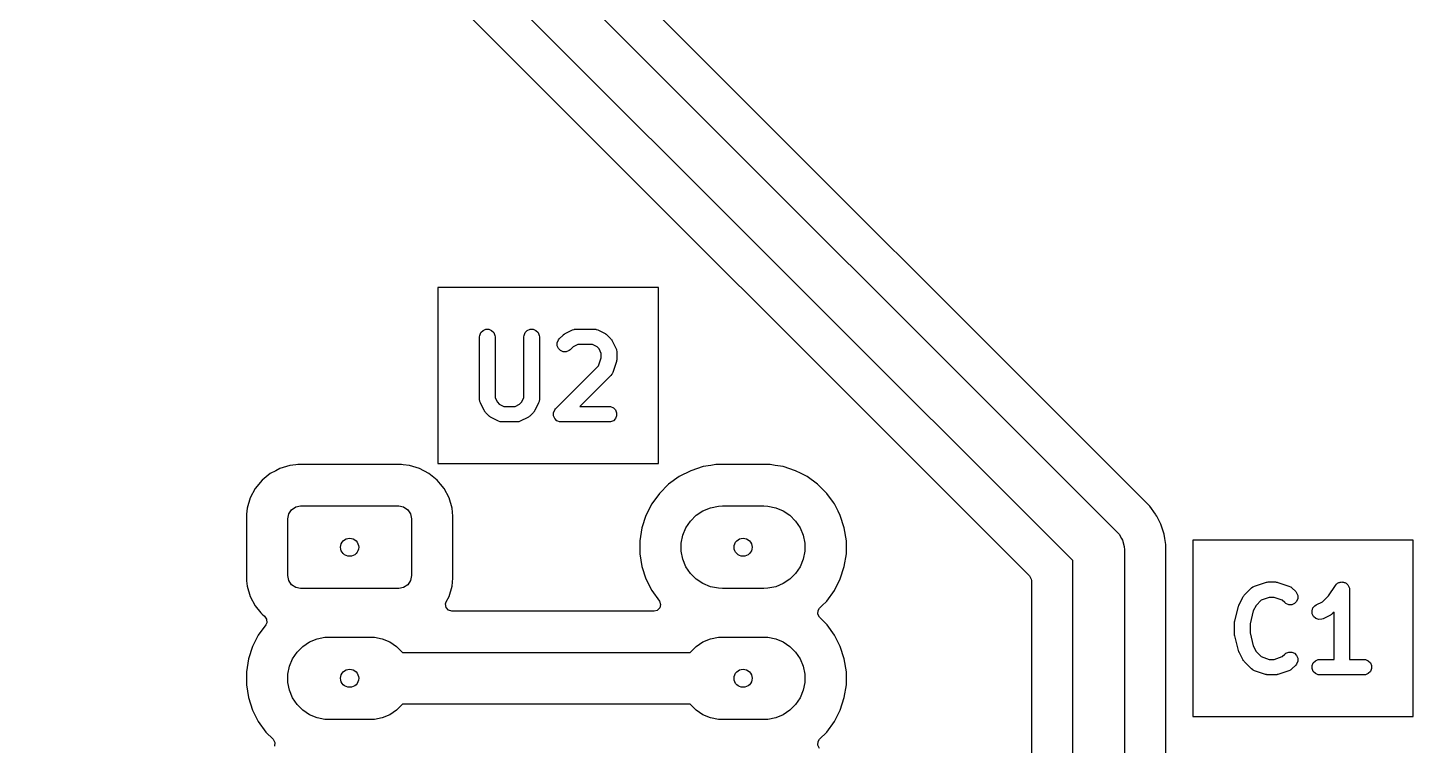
# Model space of a CAD drawing. Extents: x 20 to 124, y -124 to -20.
# Drawn here: x 39.81 to 66.65, y -85.91 to -72 of the extents above; entities that cross this region are included whole.
import ezdxf

# ---------------------------------------------------------------- set-up
doc = ezdxf.new("R2010")
doc.units = 0
doc.layers.add('BLACK', color=7, linetype='CONTINUOUS')
doc.layers.add('WHITE', color=7, linetype='CONTINUOUS')

msp = doc.modelspace()

# ---------------------------------------------------------------- linework, layer by layer
at = {"layer": 'BLACK', "linetype": 'CONTINUOUS'}
for p, q in [((29.57, -50.432093), (60.904153, -81.766246)), ((60.0506, -82.326906), (28.716447, -50.992753)), ((28.078036, -51.486421), (59.213781, -82.622166)), ((61.542571, -81.272586), (40.325207, -60.055222)), ((52.026511, -77.033603), (47.754917, -77.033603)), ((47.754917, -77.033603), (47.754917, -80.448053)), ((52.026511, -80.448053), (52.026511, -77.033603)), ((48.562142, -77.990828), (48.565024, -77.961564)), ((48.562142, -79.205114), (48.562142, -77.990828)), ((48.565024, -77.961564), (48.587422, -77.907492)), ((48.587422, -77.907492), (48.628806, -77.866108)), ((48.628806, -77.866108), (48.682878, -77.84371)), ((48.682878, -77.84371), (48.741406, -77.84371)), ((48.741406, -77.84371), (48.795478, -77.866108)), ((48.795478, -77.866108), (48.836862, -77.907492)), ((48.836862, -77.907492), (48.85926, -77.961564)), ((48.85926, -77.961564), (48.862142, -77.990828)), ((48.862142, -77.990828), (48.862142, -79.169703)), ((49.419285, -77.990828), (49.422167, -77.961564)), ((49.419285, -79.169704), (49.419285, -77.990828)), ((49.422167, -77.961564), (49.444565, -77.907492)), ((49.444565, -77.907492), (49.485949, -77.866108)), ((49.485949, -77.866108), (49.540021, -77.84371)), ((49.540021, -77.84371), (49.598549, -77.84371)), ((49.598549, -77.84371), (49.652621, -77.866108)), ((49.652621, -77.866108), (49.694005, -77.907492)), ((49.694005, -77.907492), (49.716403, -77.961564)), ((49.716403, -77.961564), (49.719285, -77.990828)), ((49.719285, -77.990828), (49.719285, -79.205114)), ((50.065025, -78.104422), (50.087422, -78.05035)), ((50.087422, -78.05035), (50.106077, -78.027619)), ((50.106077, -78.027619), (50.177505, -77.956191)), ((50.177505, -77.956191), (50.189007, -77.94675)), ((50.189007, -77.94675), (50.191603, -77.943758)), ((50.191603, -77.943758), (50.196112, -77.940919)), ((50.196112, -77.940919), (50.200235, -77.937536)), ((50.200235, -77.937536), (50.203897, -77.936019)), ((50.203897, -77.936019), (50.216489, -77.928093)), ((50.216489, -77.928093), (50.359347, -77.856664)), ((50.359347, -77.856664), (50.38681, -77.846154)), ((50.38681, -77.846154), (50.392187, -77.845771)), ((50.392187, -77.845771), (50.397165, -77.84371)), ((50.397165, -77.84371), (50.426429, -77.840828)), ((50.426429, -77.840828), (50.783571, -77.840828)), ((50.783571, -77.840828), (50.812835, -77.84371)), ((50.812835, -77.84371), (50.817812, -77.845771)), ((50.817812, -77.845771), (50.82319, -77.846154)), ((50.82319, -77.846154), (50.850653, -77.856664)), ((50.850653, -77.856664), (50.993511, -77.928093)), ((50.993511, -77.928093), (51.006104, -77.93602)), ((51.006104, -77.93602), (51.009764, -77.937536)), ((51.009764, -77.937536), (51.013883, -77.940917)), ((51.013883, -77.940917), (51.018397, -77.943758)), ((51.018397, -77.943758), (51.020993, -77.946751)), ((51.020993, -77.946751), (51.032495, -77.956191)), ((51.032495, -77.956191), (51.103923, -78.027619)), ((51.103923, -78.027619), (51.113363, -78.039121)), ((51.113363, -78.039121), (51.116356, -78.041717)), ((51.116356, -78.041717), (51.119194, -78.046226)), ((51.119194, -78.046226), (51.122578, -78.050349)), ((51.122578, -78.050349), (51.124094, -78.054011)), ((51.124094, -78.054011), (51.132021, -78.066603)), ((51.132021, -78.066603), (51.20345, -78.209459)), ((50.065025, -78.162948), (50.065025, -78.104422)), ((50.087422, -78.21702), (50.065025, -78.162948)), ((50.128808, -78.258406), (50.087422, -78.21702)), ((50.18288, -78.280803), (50.128808, -78.258406)), ((50.241406, -78.280803), (50.18288, -78.280803)), ((50.295478, -78.258406), (50.241406, -78.280803)), ((50.318209, -78.239751), (50.295478, -78.258406)), ((50.372425, -78.185535), (50.318209, -78.239751)), ((50.461839, -78.140828), (50.372425, -78.185535)), ((50.748161, -78.140828), (50.461839, -78.140828)), ((50.837575, -78.185535), (50.748161, -78.140828)), ((50.874579, -78.222539), (50.837575, -78.185535)), ((50.919286, -78.311952), (50.874579, -78.222539)), ((50.919286, -78.395059), (50.919286, -78.311952)), ((51.20345, -78.209459), (51.213959, -78.236923)), ((51.213959, -78.236923), (51.21434, -78.242297)), ((51.21434, -78.242297), (51.216404, -78.247278)), ((51.216404, -78.247278), (51.219286, -78.276542)), ((51.219286, -78.276542), (51.219286, -78.4194)), ((50.034648, -79.384762), (50.866752, -78.552657)), ((50.866752, -78.552657), (50.919286, -78.395059)), ((51.211588, -78.466835), (51.140159, -78.68112)), ((51.214887, -78.452325), (51.211588, -78.466835)), ((51.216404, -78.448664), (51.214887, -78.452325)), ((51.216926, -78.443355), (51.216404, -78.448664)), ((51.218108, -78.438161), (51.216926, -78.443355)), ((51.219286, -78.4194), (51.217827, -78.434211)), ((51.217827, -78.434211), (51.218108, -78.438161)), ((51.103923, -78.739751), (50.502846, -79.340828)), ((51.122578, -78.717021), (51.103923, -78.739751)), ((51.124641, -78.712039), (51.122578, -78.717021)), ((51.128171, -78.70797), (51.124641, -78.712039)), ((51.140159, -78.68112), (51.128171, -78.70797)), ((48.565024, -79.234378), (48.562142, -79.205114)), ((48.567087, -79.239358), (48.565024, -79.234378)), ((48.567469, -79.244733), (48.567087, -79.239358)), ((48.577978, -79.272196), (48.567469, -79.244733)), ((48.649407, -79.415053), (48.577978, -79.272196)), ((48.657334, -79.427646), (48.649407, -79.415053)), ((48.65885, -79.431306), (48.657334, -79.427646)), ((48.662231, -79.435425), (48.65885, -79.431306)), ((48.665072, -79.439939), (48.662231, -79.435425)), ((48.862142, -79.169703), (48.906849, -79.259117)), ((48.906849, -79.259117), (48.943853, -79.296121)), ((48.943853, -79.296121), (49.033267, -79.340828)), ((49.033267, -79.340828), (49.248161, -79.340828)), ((49.248161, -79.340828), (49.337573, -79.296122)), ((49.337573, -79.296122), (49.374578, -79.259117)), ((49.374578, -79.259117), (49.419285, -79.169704)), ((49.619194, -79.435428), (49.616356, -79.439938)), ((49.622578, -79.431306), (49.619194, -79.435428)), ((49.624094, -79.427644), (49.622578, -79.431306)), ((49.632021, -79.415053), (49.624094, -79.427644)), ((49.703449, -79.272195), (49.632021, -79.415053)), ((49.713959, -79.244732), (49.703449, -79.272195)), ((49.71434, -79.239356), (49.713959, -79.244732)), ((49.716403, -79.234378), (49.71434, -79.239356)), ((49.719285, -79.205114), (49.716403, -79.234378)), ((49.993596, -79.461565), (50.015993, -79.407493)), ((50.015993, -79.407493), (50.034648, -79.384762)), ((50.502846, -79.340828), (51.069286, -79.340828)), ((51.069286, -79.340828), (51.09855, -79.34371)), ((51.09855, -79.34371), (51.152622, -79.366108)), ((51.152622, -79.366108), (51.194006, -79.407492)), ((51.194006, -79.407492), (51.216404, -79.461564)), ((48.668065, -79.442535), (48.665072, -79.439939)), ((48.677505, -79.454037), (48.668065, -79.442535)), ((48.748934, -79.525466), (48.677505, -79.454037)), ((48.760438, -79.534907), (48.748934, -79.525466)), ((48.763033, -79.537899), (48.760438, -79.534907)), ((48.767542, -79.540737), (48.763033, -79.537899)), ((48.771665, -79.544121), (48.767542, -79.540737)), ((48.775326, -79.545637), (48.771665, -79.544121)), ((48.787918, -79.553564), (48.775326, -79.545637)), ((48.930776, -79.624992), (48.787918, -79.553564)), ((48.958239, -79.635502), (48.930776, -79.624992)), ((48.963614, -79.635883), (48.958239, -79.635502)), ((48.968593, -79.637946), (48.963614, -79.635883)), ((48.997857, -79.640828), (48.968593, -79.637946)), ((49.283571, -79.640828), (48.997857, -79.640828)), ((49.312835, -79.637946), (49.283571, -79.640828)), ((49.317813, -79.635883), (49.312835, -79.637946)), ((49.323189, -79.635502), (49.317813, -79.635883)), ((49.350653, -79.624992), (49.323189, -79.635502)), ((49.49351, -79.553564), (49.350653, -79.624992)), ((49.506103, -79.545636), (49.49351, -79.553564)), ((49.509763, -79.544121), (49.506103, -79.545636)), ((49.513882, -79.540739), (49.509763, -79.544121)), ((49.518396, -79.537899), (49.513882, -79.540739)), ((49.520992, -79.534905), (49.518396, -79.537899)), ((49.532494, -79.525466), (49.520992, -79.534905)), ((49.603923, -79.454037), (49.532494, -79.525466)), ((49.613364, -79.442532), (49.603923, -79.454037)), ((49.616356, -79.439938), (49.613364, -79.442532)), ((49.993596, -79.520091), (49.993596, -79.461565)), ((50.015993, -79.574163), (49.993596, -79.520091)), ((50.057379, -79.615549), (50.015993, -79.574163)), ((50.080177, -79.624992), (50.057379, -79.615549)), ((50.11145, -79.637946), (50.080177, -79.624992)), ((50.140714, -79.640828), (50.11145, -79.637946)), ((51.069286, -79.640828), (50.140714, -79.640828)), ((51.09855, -79.637946), (51.069286, -79.640828)), ((51.152622, -79.615548), (51.09855, -79.637946)), ((51.194006, -79.574164), (51.152622, -79.615548)), ((51.216404, -79.520092), (51.194006, -79.574164)), ((51.216404, -79.461564), (51.216404, -79.520092)), ((44.889067, -80.482199), (44.691043, -80.542269)), ((45.005298, -80.470751), (44.889067, -80.482199)), ((45.043392, -80.467), (45.005298, -80.470751)), ((47.046608, -80.467), (45.043392, -80.467)), ((47.081805, -80.470466), (47.046608, -80.467)), ((47.200934, -80.482199), (47.081805, -80.470466)), ((47.200934, -80.4822), (47.200932, -80.482199)), ((47.200932, -80.482199), (47.200934, -80.482199)), ((47.398954, -80.542268), (47.200934, -80.4822)), ((47.754917, -80.448053), (52.026511, -80.448053)), ((52.890214, -80.50641), (52.650616, -80.58426)), ((53.043076, -80.482199), (52.890214, -80.50641)), ((53.139038, -80.467), (53.043076, -80.482199)), ((54.190962, -80.467), (53.139038, -80.467)), ((54.28693, -80.4822), (54.190962, -80.467)), ((54.439785, -80.50641), (54.28693, -80.4822)), ((54.679383, -80.58426), (54.439785, -80.50641)), ((44.348589, -80.771089), (44.217317, -80.931047)), ((44.508547, -80.639817), (44.348589, -80.771089)), ((44.508548, -80.639816), (44.508547, -80.639817)), ((44.50855, -80.639815), (44.508548, -80.639816)), ((44.612487, -80.584259), (44.50855, -80.639815)), ((44.691043, -80.542269), (44.612487, -80.584259)), ((47.58145, -80.639815), (47.398954, -80.542268)), ((47.581453, -80.639817), (47.58145, -80.639815)), ((47.74141, -80.771089), (47.581452, -80.639817)), ((47.581452, -80.639817), (47.581453, -80.639817)), ((47.803462, -80.846701), (47.74141, -80.771089)), ((52.426151, -80.698632), (52.22235, -80.846701)), ((52.650616, -80.58426), (52.426151, -80.698632)), ((54.788418, -80.639817), (54.679383, -80.58426)), ((54.903845, -80.69863), (54.788418, -80.639817)), ((54.903847, -80.698631), (54.903845, -80.69863)), ((54.903848, -80.698632), (54.903847, -80.698631)), ((55.107649, -80.846701), (54.903848, -80.698632)), ((44.217317, -80.931047), (44.119769, -81.113543)), ((47.872685, -80.93105), (47.803462, -80.846701)), ((47.970232, -81.113546), (47.872685, -80.93105)), ((52.044201, -81.02485), (51.896132, -81.228651)), ((52.044205, -81.024845), (52.044201, -81.02485)), ((52.222345, -80.846705), (52.044205, -81.024845)), ((52.22235, -80.846701), (52.222345, -80.846705)), ((55.107654, -80.846705), (55.107649, -80.846701)), ((55.285794, -81.024845), (55.107654, -80.846705)), ((55.285798, -81.02485), (55.285794, -81.024845)), ((55.414952, -81.202617), (55.285798, -81.02485)), ((44.059699, -81.311567), (44.048251, -81.427798)), ((44.119769, -81.113543), (44.059699, -81.311567)), ((44.918223, -81.340723), (44.999329, -81.28653)), ((44.999329, -81.28653), (45.095, -81.2675)), ((45.095, -81.2675), (46.995, -81.2675)), ((46.995, -81.2675), (47.090671, -81.28653)), ((47.090671, -81.28653), (47.171777, -81.340723)), ((48.0303, -81.311566), (47.970232, -81.113546)), ((48.0455, -81.465892), (48.0303, -81.311566)), ((51.896132, -81.228651), (51.78176, -81.453116)), ((52.887883, -81.361963), (53.032772, -81.301948)), ((53.032772, -81.301948), (53.186586, -81.271352)), ((53.186586, -81.271352), (53.265, -81.2675)), ((53.265, -81.2675), (54.065, -81.2675)), ((54.065, -81.2675), (54.143414, -81.271352)), ((54.143414, -81.271352), (54.297228, -81.301948)), ((54.297228, -81.301948), (54.442117, -81.361963)), ((55.43387, -81.228655), (55.414952, -81.202617)), ((55.506747, -81.371684), (55.43387, -81.228655)), ((61.655156, -81.427549), (61.542571, -81.272586)), ((44.048251, -81.427798), (44.0445, -81.465892)), ((44.0445, -81.465892), (44.0445, -82.669108)), ((44.845, -81.5175), (44.86403, -81.421829)), ((44.845, -82.6175), (44.845, -81.5175)), ((44.86403, -81.421829), (44.918223, -81.340723)), ((47.171777, -81.340723), (47.22597, -81.421829)), ((47.22597, -81.421829), (47.245, -81.5175)), ((47.245, -81.5175), (47.245, -82.6175)), ((48.0455, -82.669108), (48.0455, -81.465892)), ((51.78176, -81.453116), (51.70391, -81.692714)), ((52.559463, -81.690383), (52.646592, -81.559985)), ((52.646592, -81.559985), (52.757485, -81.449092)), ((52.757485, -81.449092), (52.887883, -81.361963)), ((54.442117, -81.361963), (54.572515, -81.449092)), ((54.572515, -81.449092), (54.683408, -81.559985)), ((54.683408, -81.559985), (54.770537, -81.690383)), ((55.548239, -81.453116), (55.506747, -81.371684)), ((55.548239, -81.453118), (55.548239, -81.453116)), ((55.548241, -81.453121), (55.548239, -81.453118)), ((55.62609, -81.692715), (55.548241, -81.453121)), ((61.662887, -81.43819), (61.655156, -81.427549)), ((61.677003, -81.465895), (61.662887, -81.43819)), ((61.755818, -81.620576), (61.677003, -81.465895)), ((51.70391, -81.692714), (51.6645, -81.941538)), ((52.468852, -81.989086), (52.499448, -81.835272)), ((52.499448, -81.835272), (52.559463, -81.690383)), ((54.770537, -81.690383), (54.830552, -81.835272)), ((54.830552, -81.835272), (54.861148, -81.989086)), ((55.6655, -81.941538), (55.62609, -81.692715)), ((60.904153, -81.766246), (60.947268, -81.81541)), ((60.947268, -81.81541), (60.947277, -81.815419)), ((60.947277, -81.815419), (60.99641, -81.90052)), ((61.755818, -81.620578), (61.755818, -81.620576)), ((61.75582, -81.620581), (61.755818, -81.620578)), ((61.819077, -81.815266), (61.75582, -81.620581)), ((61.83258, -81.90052), (61.819077, -81.815266)), ((51.6645, -81.941538), (51.6645, -82.193461)), ((52.468852, -82.145914), (52.468852, -81.989086)), ((54.861148, -81.989086), (54.861148, -82.145914)), ((55.6655, -82.193462), (55.6655, -81.941538)), ((60.99641, -81.90052), (61.01254, -81.928458)), ((61.01254, -81.928458), (61.046323, -82.054537)), ((61.046323, -82.054537), (61.046323, -82.054552)), ((61.046323, -82.054552), (61.0506, -82.1198)), ((61.0506, -82.1198), (61.0506, -103.485993)), ((61.8511, -82.017448), (61.83258, -81.90052)), ((61.8511, -85.348053), (61.8511, -82.017448)), ((66.646423, -81.932484), (62.375576, -81.932484)), ((62.375576, -81.932484), (62.375576, -85.348053)), ((66.646423, -85.348053), (66.646423, -81.932484)), ((51.6645, -82.193461), (51.70391, -82.442285)), ((52.499448, -82.299728), (52.468852, -82.145914)), ((52.559463, -82.444617), (52.499448, -82.299728)), ((54.830552, -82.299728), (54.770537, -82.444617)), ((54.861148, -82.145914), (54.830552, -82.299728)), ((55.62609, -82.442285), (55.6655, -82.193462)), ((60.0506, -103.6931), (60.0506, -82.326906)), ((44.86403, -82.713171), (44.845, -82.6175)), ((47.245, -82.6175), (47.22597, -82.713171)), ((51.70391, -82.442285), (51.78176, -82.681883)), ((52.646592, -82.575015), (52.559463, -82.444617)), ((52.757485, -82.685908), (52.646592, -82.575015)), ((54.683408, -82.575015), (54.572515, -82.685908)), ((54.770537, -82.444617), (54.683408, -82.575015)), ((55.548241, -82.681879), (55.62609, -82.442285)), ((59.213781, -82.622166), (59.247266, -82.683489)), ((44.0445, -82.669108), (44.049502, -82.719898)), ((44.049502, -82.719898), (44.059699, -82.823432)), ((44.059699, -82.823432), (44.0597, -82.823434)), ((44.0597, -82.823434), (44.119768, -83.021454)), ((44.918223, -82.794277), (44.86403, -82.713171)), ((44.999329, -82.84847), (44.918223, -82.794277)), ((45.095, -82.8675), (44.999329, -82.84847)), ((46.995, -82.8675), (45.095, -82.8675)), ((47.090671, -82.84847), (46.995, -82.8675)), ((47.171777, -82.794277), (47.090671, -82.84847)), ((47.22597, -82.713171), (47.171777, -82.794277)), ((47.970232, -83.021454), (48.0303, -82.823434)), ((48.0303, -82.823434), (48.0455, -82.669108)), ((51.78176, -82.681883), (51.896132, -82.906348)), ((51.896132, -82.906348), (52.044176, -83.110115)), ((52.887883, -82.773037), (52.757485, -82.685908)), ((53.032772, -82.833052), (52.887883, -82.773037)), ((53.186586, -82.863648), (53.032772, -82.833052)), ((53.265, -82.8675), (53.186586, -82.863648)), ((54.065, -82.8675), (53.265, -82.8675)), ((54.143414, -82.863648), (54.065, -82.8675)), ((54.297228, -82.833052), (54.143414, -82.863648)), ((54.442117, -82.773037), (54.297228, -82.833052)), ((54.572515, -82.685908), (54.442117, -82.773037)), ((55.285793, -83.110156), (55.43387, -82.906345)), ((55.43387, -82.906345), (55.548241, -82.681879)), ((59.247266, -82.683489), (59.2501, -82.709847)), ((59.2501, -82.709847), (59.2501, -103.795456)), ((63.370571, -82.999048), (63.513428, -82.856191)), ((63.513428, -82.856191), (63.536158, -82.837536)), ((63.536158, -82.837536), (63.541139, -82.835472)), ((63.541139, -82.835472), (63.545209, -82.831943)), ((63.545209, -82.831943), (63.57206, -82.819955)), ((63.57206, -82.819955), (63.786345, -82.748526)), ((63.786345, -82.748526), (63.800854, -82.745226)), ((63.800854, -82.745226), (63.804516, -82.74371)), ((63.804516, -82.74371), (63.809824, -82.743187)), ((63.809824, -82.743187), (63.815019, -82.742006)), ((63.815019, -82.742006), (63.818968, -82.742286)), ((63.818968, -82.742286), (63.83378, -82.740828)), ((63.83378, -82.740828), (63.976637, -82.740828)), ((63.976637, -82.740828), (63.991448, -82.742286)), ((63.991448, -82.742286), (63.995398, -82.742006)), ((63.995398, -82.742006), (64.000592, -82.743187)), ((64.000592, -82.743187), (64.005901, -82.74371)), ((64.005901, -82.74371), (64.009563, -82.745227)), ((64.009563, -82.745227), (64.024071, -82.748526)), ((64.024071, -82.748526), (64.238357, -82.819954)), ((64.238357, -82.819954), (64.265208, -82.831943)), ((64.265208, -82.831943), (64.269278, -82.835473)), ((64.269278, -82.835473), (64.274258, -82.837536)), ((64.274258, -82.837536), (64.296989, -82.856191)), ((64.296989, -82.856191), (64.368417, -82.927619)), ((65.002924, -83.009551), (65.137544, -82.807623)), ((65.137544, -82.807623), (65.13761, -82.807542)), ((65.13761, -82.807542), (65.137631, -82.807492)), ((65.137631, -82.807492), (65.137742, -82.80738)), ((65.137742, -82.80738), (65.156174, -82.784872)), ((65.156174, -82.784872), (65.168516, -82.776606)), ((65.168516, -82.776606), (65.179015, -82.766108)), ((65.179015, -82.766108), (65.192591, -82.760484)), ((65.192591, -82.760484), (65.204804, -82.752306)), ((65.204804, -82.752306), (65.219365, -82.749393)), ((65.219365, -82.749393), (65.233087, -82.74371)), ((65.233087, -82.74371), (65.247784, -82.74371)), ((65.247784, -82.74371), (65.262194, -82.740828)), ((65.262194, -82.740828), (65.276764, -82.74371)), ((65.276764, -82.74371), (65.291615, -82.74371)), ((65.291615, -82.74371), (65.305189, -82.749332)), ((65.305189, -82.749332), (65.319608, -82.752185)), ((65.319608, -82.752185), (65.331968, -82.760425)), ((65.331968, -82.760425), (65.345687, -82.766108)), ((65.345687, -82.766108), (65.356076, -82.776497)), ((65.356076, -82.776497), (65.368307, -82.784651)), ((65.368307, -82.784651), (65.376572, -82.796993)), ((65.376572, -82.796993), (65.387071, -82.807492)), ((65.387071, -82.807492), (65.392694, -82.821068)), ((65.392694, -82.821068), (65.400873, -82.833281)), ((65.400873, -82.833281), (65.403785, -82.847843)), ((65.403785, -82.847843), (65.409469, -82.861564)), ((65.409469, -82.861564), (65.41232, -82.890516)), ((65.41232, -82.890516), (65.412351, -82.89067)), ((65.412351, -82.89067), (65.41234, -82.890722)), ((65.41234, -82.890722), (65.412351, -82.890828)), ((65.412351, -82.890828), (65.412351, -84.240828)), ((44.119768, -83.021454), (44.217315, -83.20395)), ((47.901748, -83.165353), (47.915128, -83.124547)), ((47.911692, -83.234511), (47.901748, -83.165353)), ((47.915128, -83.124547), (47.97023, -83.021458)), ((47.97023, -83.021458), (47.970231, -83.021456)), ((47.970231, -83.021456), (47.970232, -83.021454)), ((52.044176, -83.110115), (52.067656, -83.175921)), ((52.067656, -83.175921), (52.05183, -83.243975)), ((55.191999, -83.20395), (55.285793, -83.110156)), ((63.265193, -83.196177), (63.26958, -83.1839)), ((63.26958, -83.1839), (63.270224, -83.183029)), ((63.270224, -83.183029), (63.271044, -83.180889)), ((63.271044, -83.180889), (63.342473, -83.038032)), ((63.342473, -83.038032), (63.3504, -83.025438)), ((63.3504, -83.025438), (63.351916, -83.021779)), ((63.351916, -83.021779), (63.355297, -83.017659)), ((63.355297, -83.017659), (63.358138, -83.013146)), ((63.358138, -83.013146), (63.361131, -83.010549)), ((63.361131, -83.010549), (63.370571, -82.999048)), ((63.599915, -83.193967), (63.546734, -83.300327)), ((63.700521, -83.093361), (63.599915, -83.193967)), ((63.858123, -83.040828), (63.700521, -83.093361)), ((63.952297, -83.040828), (63.858123, -83.040828)), ((64.109895, -83.093361), (63.952297, -83.040828)), ((64.156285, -83.139751), (64.109895, -83.093361)), ((64.179015, -83.158406), (64.156285, -83.139751)), ((64.233088, -83.180802), (64.179015, -83.158406)), ((64.291614, -83.180802), (64.233088, -83.180802)), ((64.345686, -83.158406), (64.291614, -83.180802)), ((64.387072, -83.11702), (64.345686, -83.158406)), ((64.368417, -82.927619), (64.387072, -82.950349)), ((64.387072, -82.950349), (64.409468, -83.004422)), ((64.409468, -83.062948), (64.387072, -83.11702)), ((64.409468, -83.004422), (64.409468, -83.062948)), ((64.741812, -83.200901), (64.766698, -83.185236)), ((64.766698, -83.185236), (64.887783, -83.124692)), ((64.887783, -83.124692), (65.002924, -83.009551)), ((44.217315, -83.20395), (44.326916, -83.3375)), ((44.326916, -83.3375), (44.34859, -83.36391)), ((44.34859, -83.36391), (44.397049, -83.40368)), ((44.397049, -83.40368), (44.436383, -83.461426)), ((44.436383, -83.461426), (44.438254, -83.53127)), ((47.957447, -83.287315), (47.911692, -83.234511)), ((48.024486, -83.307), (47.957447, -83.287315)), ((51.943858, -83.307), (48.024486, -83.307)), ((52.001724, -83.29267), (51.943858, -83.307)), ((52.05183, -83.243975), (52.001724, -83.29267)), ((55.112645, -83.363858), (55.117629, -83.294166)), ((55.14613, -83.425181), (55.112645, -83.363858)), ((55.117629, -83.294166), (55.14613, -83.249819)), ((55.14613, -83.249819), (55.191999, -83.20395)), ((55.285794, -83.564845), (55.14613, -83.425181)), ((63.188259, -83.497305), (63.259687, -83.211591)), ((63.259687, -83.211591), (63.260458, -83.209432)), ((63.260458, -83.209432), (63.260535, -83.208352)), ((63.260535, -83.208352), (63.265193, -83.196177)), ((63.546734, -83.300327), (63.48378, -83.552148)), ((64.684958, -83.300639), (64.703465, -83.245116)), ((64.689107, -83.359019), (64.684958, -83.300639)), ((64.715281, -83.411368), (64.689107, -83.359019)), ((64.703465, -83.245116), (64.741812, -83.200901)), ((64.759496, -83.449715), (64.715281, -83.411368)), ((64.815019, -83.468222), (64.759496, -83.449715)), ((64.900862, -83.453564), (64.873399, -83.464073)), ((65.043719, -83.382135), (64.900862, -83.453564)), ((65.056312, -83.374207), (65.043719, -83.382135)), ((65.059972, -83.372692), (65.056312, -83.374207)), ((65.064091, -83.36931), (65.059972, -83.372692)), ((65.068605, -83.36647), (65.064091, -83.36931)), ((65.071201, -83.363476), (65.068605, -83.36647)), ((65.082703, -83.354037), (65.071201, -83.363476)), ((65.112351, -83.324389), (65.082703, -83.354037)), ((65.112351, -84.240828), (65.112351, -83.324389)), ((44.418703, -83.572418), (44.276129, -83.768655)), ((44.438254, -83.53127), (44.418703, -83.572418)), ((55.285798, -83.56485), (55.285794, -83.564845)), ((55.291296, -83.572418), (55.285798, -83.56485)), ((55.43387, -83.768655), (55.291296, -83.572418)), ((63.18378, -83.533685), (63.184282, -83.528581)), ((63.18378, -83.747971), (63.18378, -83.533685)), ((63.183957, -83.526394), (63.185576, -83.515443)), ((63.184282, -83.528581), (63.183957, -83.526394)), ((63.185576, -83.515443), (63.186662, -83.504421)), ((63.186662, -83.504421), (63.187509, -83.502376)), ((63.187509, -83.502376), (63.188259, -83.497305)), ((63.48378, -83.552148), (63.48378, -83.729507)), ((63.48378, -83.729507), (63.546734, -83.981328)), ((64.873399, -83.464073), (64.815019, -83.468222)), ((44.16176, -83.993116), (44.08391, -84.232714)), ((44.276129, -83.768655), (44.16176, -83.993116)), ((45.026592, -84.099985), (45.137485, -83.989092)), ((45.137485, -83.989092), (45.267883, -83.901963)), ((45.267883, -83.901963), (45.412772, -83.841948)), ((45.412772, -83.841948), (45.566586, -83.811352)), ((45.566586, -83.811352), (45.645, -83.8075)), ((45.645, -83.8075), (46.445, -83.8075)), ((46.445, -83.8075), (46.523414, -83.811352)), ((46.523414, -83.811352), (46.677228, -83.841948)), ((46.677228, -83.841948), (46.822117, -83.901963)), ((46.822117, -83.901963), (46.952515, -83.989092)), ((46.952515, -83.989092), (47.063408, -84.099985)), ((52.646592, -84.099985), (52.757485, -83.989092)), ((52.757485, -83.989092), (52.887883, -83.901963)), ((52.887883, -83.901963), (53.032772, -83.841948)), ((53.032772, -83.841948), (53.186586, -83.811352)), ((53.186586, -83.811352), (53.265, -83.8075)), ((53.265, -83.8075), (54.065, -83.8075)), ((54.065, -83.8075), (54.143414, -83.811352)), ((54.143414, -83.811352), (54.297228, -83.841948)), ((54.297228, -83.841948), (54.442117, -83.901963)), ((54.442117, -83.901963), (54.572515, -83.989092)), ((54.572515, -83.989092), (54.683408, -84.099985)), ((55.506747, -83.911684), (55.43387, -83.768655)), ((55.548239, -83.993116), (55.506747, -83.911684)), ((55.548239, -83.993118), (55.548239, -83.993116)), ((55.548241, -83.993121), (55.548239, -83.993118)), ((55.62609, -84.232715), (55.548241, -83.993121)), ((63.184282, -83.753074), (63.18378, -83.747971)), ((63.183957, -83.755262), (63.184282, -83.753074)), ((63.185576, -83.766212), (63.183957, -83.755262)), ((63.186662, -83.777235), (63.185576, -83.766212)), ((63.187509, -83.779279), (63.186662, -83.777235)), ((63.188259, -83.784351), (63.187509, -83.779279)), ((63.259687, -84.070065), (63.188259, -83.784351)), ((63.546734, -83.981328), (63.599915, -84.087688)), ((44.08391, -84.232714), (44.0445, -84.481538)), ((44.879448, -84.375272), (44.939463, -84.230383)), ((44.939463, -84.230383), (45.026592, -84.099985)), ((47.063408, -84.099985), (47.068429, -84.1075)), ((47.068429, -84.1075), (52.641571, -84.1075)), ((52.641571, -84.1075), (52.646592, -84.099985)), ((54.683408, -84.099985), (54.770537, -84.230383)), ((54.770537, -84.230383), (54.830552, -84.375272)), ((55.6655, -84.481538), (55.62609, -84.232715)), ((63.260458, -84.072223), (63.259687, -84.070065)), ((63.260535, -84.073304), (63.260458, -84.072223)), ((63.265193, -84.085478), (63.260535, -84.073304)), ((63.26958, -84.097756), (63.265193, -84.085478)), ((63.270224, -84.098626), (63.26958, -84.097756)), ((63.271044, -84.100767), (63.270224, -84.098626)), ((63.342473, -84.243624), (63.271044, -84.100767)), ((63.3504, -84.256217), (63.342473, -84.243624)), ((63.351916, -84.259877), (63.3504, -84.256217)), ((63.355297, -84.263996), (63.351916, -84.259877)), ((63.358138, -84.26851), (63.355297, -84.263996)), ((63.361131, -84.271106), (63.358138, -84.26851)), ((63.599915, -84.087688), (63.70052, -84.188294)), ((63.70052, -84.188294), (63.858123, -84.240828)), ((63.858123, -84.240828), (63.952294, -84.240828)), ((63.952294, -84.240828), (64.109896, -84.188294)), ((64.109896, -84.188294), (64.156284, -84.141906)), ((64.156284, -84.141906), (64.179015, -84.123251)), ((64.179015, -84.123251), (64.233087, -84.100854)), ((64.233087, -84.100854), (64.291613, -84.100853)), ((64.291613, -84.100853), (64.345685, -84.12325)), ((64.345685, -84.12325), (64.387071, -84.164635)), ((64.387071, -84.164635), (64.409468, -84.218707)), ((64.409468, -84.218707), (64.409469, -84.277233)), ((64.70906, -84.307492), (64.750444, -84.266108)), ((64.750444, -84.266108), (64.804516, -84.24371)), ((64.804516, -84.24371), (64.83378, -84.240828)), ((64.83378, -84.240828), (65.112351, -84.240828)), ((65.412351, -84.240828), (65.690923, -84.240828)), ((65.690923, -84.240828), (65.720187, -84.24371)), ((65.720187, -84.24371), (65.774259, -84.266108)), ((65.774259, -84.266108), (65.815643, -84.307492)), ((44.0445, -84.481538), (44.0445, -84.733461)), ((44.848852, -84.529086), (44.879448, -84.375272)), ((44.848852, -84.685914), (44.848852, -84.529086)), ((54.830552, -84.375272), (54.861148, -84.529086)), ((54.861148, -84.529086), (54.861148, -84.685914)), ((55.6655, -84.733462), (55.6655, -84.481538)), ((63.370571, -84.282608), (63.361131, -84.271106)), ((63.513428, -84.425466), (63.370571, -84.282608)), ((63.536158, -84.444121), (63.513428, -84.425466)), ((63.541137, -84.446183), (63.536158, -84.444121)), ((63.545209, -84.449715), (63.541137, -84.446183)), ((63.57206, -84.461703), (63.545209, -84.449715)), ((63.786346, -84.533131), (63.57206, -84.461703)), ((63.800858, -84.53643), (63.786346, -84.533131)), ((63.804516, -84.537946), (63.800858, -84.53643)), ((64.009558, -84.53643), (64.005901, -84.537946)), ((64.024071, -84.533131), (64.009558, -84.53643)), ((64.238357, -84.461703), (64.024071, -84.533131)), ((64.265208, -84.449715), (64.238357, -84.461703)), ((64.269281, -84.446181), (64.265208, -84.449715)), ((64.274259, -84.44412), (64.269281, -84.446181)), ((64.29699, -84.425465), (64.274259, -84.44412)), ((64.368418, -84.354036), (64.29699, -84.425465)), ((64.387072, -84.331306), (64.368418, -84.354036)), ((64.409469, -84.277233), (64.387072, -84.331306)), ((64.686662, -84.361564), (64.70906, -84.307492)), ((64.686662, -84.420092), (64.686662, -84.361564)), ((64.70906, -84.474164), (64.686662, -84.420092)), ((64.750444, -84.515548), (64.70906, -84.474164)), ((64.804516, -84.537946), (64.750444, -84.515548)), ((65.774259, -84.515548), (65.720187, -84.537946)), ((65.815643, -84.474164), (65.774259, -84.515548)), ((65.815643, -84.307492), (65.838041, -84.361564)), ((65.838041, -84.420092), (65.815643, -84.474164)), ((65.838041, -84.361564), (65.838041, -84.420092)), ((44.0445, -84.733461), (44.08391, -84.982285)), ((44.879448, -84.839728), (44.848852, -84.685914)), ((54.861148, -84.685914), (54.830552, -84.839728)), ((55.62609, -84.982285), (55.6655, -84.733462)), ((63.809818, -84.538468), (63.804516, -84.537946)), ((63.81502, -84.539651), (63.809818, -84.538468)), ((63.818974, -84.539369), (63.81502, -84.539651)), ((63.83378, -84.540828), (63.818974, -84.539369)), ((63.976637, -84.540828), (63.83378, -84.540828)), ((63.991442, -84.539369), (63.976637, -84.540828)), ((63.995397, -84.539651), (63.991442, -84.539369)), ((64.000598, -84.538468), (63.995397, -84.539651)), ((64.005901, -84.537946), (64.000598, -84.538468)), ((64.83378, -84.540828), (64.804516, -84.537946)), ((65.690923, -84.540828), (64.83378, -84.540828)), ((65.720187, -84.537946), (65.690923, -84.540828)), ((44.08391, -84.982285), (44.16176, -85.221883)), ((44.939463, -84.984617), (44.879448, -84.839728)), ((45.026592, -85.115015), (44.939463, -84.984617)), ((54.770537, -84.984617), (54.683408, -85.115015)), ((54.830552, -84.839728), (54.770537, -84.984617)), ((55.548241, -85.221879), (55.62609, -84.982285)), ((44.16176, -85.221883), (44.276132, -85.446348)), ((45.137485, -85.225908), (45.026592, -85.115015)), ((45.267883, -85.313037), (45.137485, -85.225908)), ((45.412772, -85.373052), (45.267883, -85.313037)), ((46.822117, -85.313037), (46.677228, -85.373052)), ((46.952515, -85.225908), (46.822117, -85.313037)), ((47.063408, -85.115015), (46.952515, -85.225908)), ((47.068429, -85.1075), (47.063408, -85.115015)), ((52.641571, -85.1075), (47.068429, -85.1075)), ((52.646592, -85.115015), (52.641571, -85.1075)), ((52.757485, -85.225908), (52.646592, -85.115015)), ((52.887883, -85.313037), (52.757485, -85.225908)), ((53.032772, -85.373052), (52.887883, -85.313037)), ((54.442117, -85.313037), (54.297228, -85.373052)), ((54.572515, -85.225908), (54.442117, -85.313037)), ((54.683408, -85.115015), (54.572515, -85.225908)), ((55.43387, -85.446345), (55.548241, -85.221879)), ((44.276132, -85.446348), (44.424201, -85.650149)), ((45.566586, -85.403648), (45.412772, -85.373052)), ((45.645, -85.4075), (45.566586, -85.403648)), ((46.445, -85.4075), (45.645, -85.4075)), ((46.523414, -85.403648), (46.445, -85.4075)), ((46.677228, -85.373052), (46.523414, -85.403648)), ((53.186586, -85.403648), (53.032772, -85.373052)), ((53.265, -85.4075), (53.186586, -85.403648)), ((54.065, -85.4075), (53.265, -85.4075)), ((54.143414, -85.403648), (54.065, -85.4075)), ((54.297228, -85.373052), (54.143414, -85.403648)), ((55.285793, -85.650156), (55.43387, -85.446345)), ((61.8511, -88.01165), (61.8511, -85.348053)), ((62.375576, -85.348053), (66.646423, -85.348053)), ((44.424201, -85.650149), (44.424205, -85.650154)), ((44.424205, -85.650154), (44.56387, -85.789819)), ((44.56387, -85.789819), (44.597355, -85.851142)), ((44.597355, -85.851142), (44.592371, -85.920834)), ((55.112645, -85.903858), (55.117629, -85.834166)), ((55.117629, -85.834166), (55.14613, -85.789819)), ((55.14613, -85.789819), (55.285793, -85.650156)), ((55.14613, -85.965181), (55.112645, -85.903858))]:
    msp.add_line(p, q, dxfattribs=at)
at = {"layer": 'BLACK'}
for centre in [(46.045, -82.0675), (53.665, -82.0675), (46.045, -84.6075), (53.665, -84.6075)]:
    msp.add_circle(centre, 0.175, dxfattribs=at)
at = {"layer": 'WHITE'}
for centre in [(46.045, -82.0675), (53.665, -82.0675), (46.045, -84.6075), (53.665, -84.6075)]:
    msp.add_circle(centre, 0.175, dxfattribs=at)

doc.saveas('drawing.dxf')
